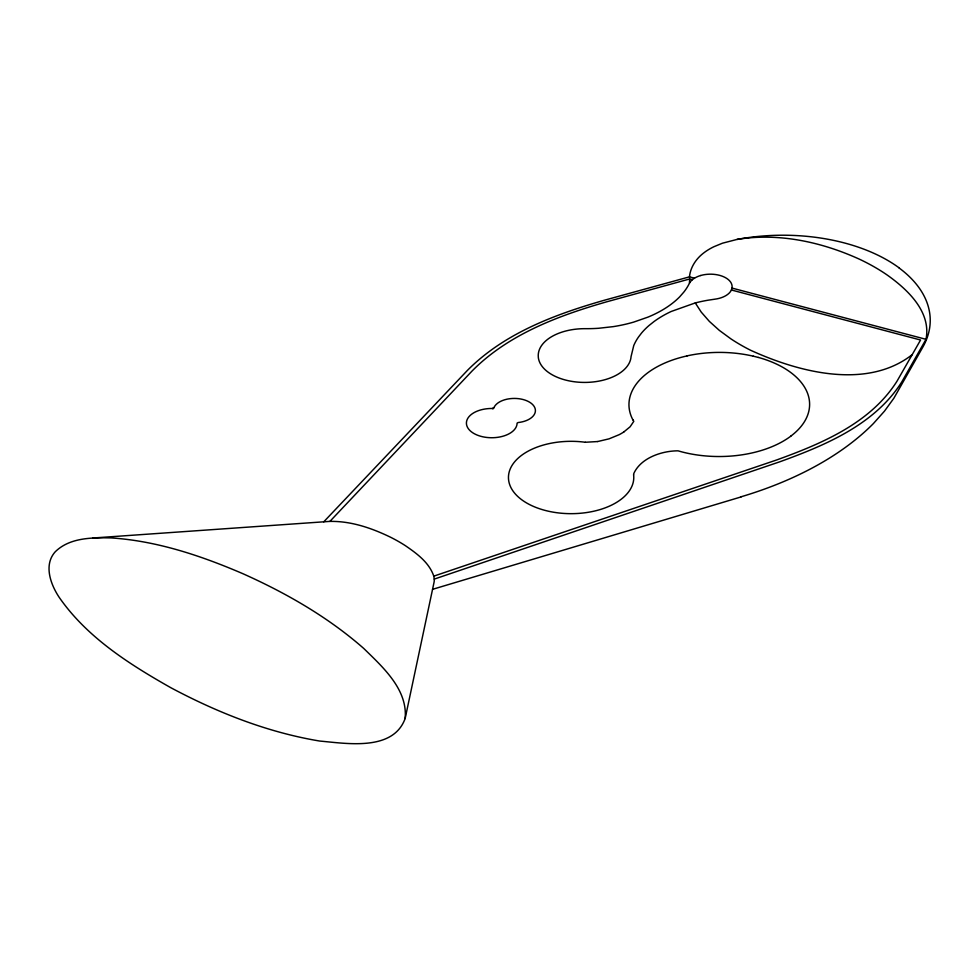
<?xml version="1.0" encoding="UTF-8"?>
<svg xmlns="http://www.w3.org/2000/svg" width="979" height="979" viewBox="0 0 979 979"><rect width="100%" height="100%" fill="white"/><g stroke="black" fill="none" stroke-linecap="round" stroke-linejoin="round"><path stroke-width="1.47" d="M405.147 718.525C407.839 689.338 382.703 667.029 363.723 648.428C327.928 617.015 286.186 593.054 242.853 573.682C201.05 555.705 156.995 540.934 111.288 537.924C92.246 537.508 69.827 537.459 55.265 551.752C43.431 564.846 50.59 584.292 59.021 597.092C86.69 637.158 129.032 664.056 170.713 687.65C217.399 712.553 267.389 732.365 319.766 741.054C346.958 743.477 393.081 751.542 405.147 718.525L434.027 582.395A36.137 20.865 0 0 0 434.235 579.103A47.237 27.265 0 0 0 433.648 575.75C428.924 562.301 416.65 553.404 405.355 545.658A163.823 94.584 0 0 0 390.694 537.3C371.812 528.122 351.131 520.975 329.899 521.403A32.429 18.723 0 0 0 328.601 521.477L92.736 538.022M323.755 521.819L467.448 370.368C504.099 333.398 554.518 314.553 603.59 300.455L689.461 276.849C690.379 267.487 695.861 259.092 703.167 253.365A64.137 37.031 0 0 1 713.899 246.72L722.478 243.196L737.077 239.414A149.444 86.274 0 0 1 749.828 237.395A147.572 85.197 0 0 1 899.163 267.891M434.248 579.103L779.761 461.807C825.37 445.286 875.006 424.556 901.879 381.761L926.012 339.321C931.433 311.848 907.631 289.564 887.353 275.136A204.733 118.202 0 0 0 859.452 259.202C821.54 241.935 778.611 232.574 737.077 239.414M493.428 408.512A25.332 14.624 0 0 0 466.604 424.886A25.332 14.624 0 0 0 499.474 437.038L500.036 436.928A25.332 14.624 0 0 0 517.083 423.185L517.083 423.185A2.729 1.579 0 0 1 517.94 422.647A2.252 1.297 0 0 1 518.368 422.512L518.405 422.512A21.048 12.152 0 0 0 534.791 407.656A21.048 12.152 0 0 0 508.297 398.942A21.171 12.225 0 0 0 506.889 399.212A21.048 12.152 0 0 0 493.881 407.753M329.899 521.403L472.049 371.029C508.174 334.463 557.969 315.825 606.417 301.887L689.693 278.966L692.386 279.676M912.195 354.655C866.672 390.217 798.399 372.13 750.44 350.176A200.597 115.816 0 0 1 730.897 338.856L719.308 330.364L709.334 321.369L701.258 312.13L695.274 302.927L671.19 311.481A110.26 63.659 0 0 0 654.131 321.467L649.04 325.505A109.611 63.28 0 0 0 641.514 333.08L638.43 337.119A105.83 61.102 0 0 0 633.743 345.587L631.063 356.601A46.649 26.935 0 0 1 626.352 367.358A46.441 26.812 0 0 1 576.484 382.006A46.441 26.812 0 0 1 538.438 358.302A46.625 26.922 0 0 1 538.291 356.858A46.649 26.935 0 0 1 543.015 343.69A46.466 26.825 0 0 1 585.479 328.675A97.092 56.06 0 0 0 598.658 328.271L613.282 326.631A107.482 62.056 0 0 0 633.756 322.079L648.025 317.098A109.415 63.17 0 0 0 679.707 296.808L683.868 292.048A102.514 59.193 0 0 0 688.678 284.705L689.289 283.506A22.125 12.776 0 0 1 689.522 283.041A22.15 12.788 0 0 1 694.49 278.183A22.125 12.776 0 0 1 700.695 275.515M623.88 431.91L630.121 426.771L633.792 421.337A89.897 51.899 0 0 1 632.96 419.844M433.77 576.154L776.335 460.081C821.393 443.781 870.392 423.344 897.033 381.149L920.566 340.019L731.399 289.992M432.559 589.334L741.115 496.916M492.486 408.512L492.657 408.476A2.717 1.566 0 0 0 493.734 407.925M492.547 408.5L492.608 408.488A3.916 2.264 0 0 1 493.404 408.5M597.643 441.541L609.024 438.849L619.156 434.688A54.604 31.524 0 0 0 623.88 431.91M597.569 441.553L585.393 442.263M689.461 276.849L694.49 278.183M732.011 288.083L926.012 339.321M700.67 275.515A21.709 12.531 0 0 1 731.215 283.078A21.379 12.335 0 0 1 731.399 283.506A22.064 12.739 0 0 1 714.841 299.182L708.184 300.186A103.113 59.535 0 0 0 695.274 302.927M689.522 283.041A97.459 56.268 0 0 1 689.693 278.966M632.887 419.856A90.337 52.156 0 0 1 687.123 355.903M687.099 355.866A90.594 52.303 0 0 1 693.805 354.557A90.386 52.193 0 0 1 753.292 356.185M753.292 356.185A90.154 52.046 0 0 1 758.211 357.433M758.248 357.396A90.031 51.973 0 0 1 790.763 436.157M790.799 436.181A90.509 52.254 0 0 1 744.566 454.415A90.472 52.23 0 0 1 703.179 455.712A90.288 52.132 0 0 1 695.739 454.758A90.19 52.071 0 0 1 678.031 450.829C662.073 450.842 641.074 457.682 633.866 473.371A17.646 10.182 0 0 0 633.621 474.815M633.621 474.95A62.656 36.174 0 0 1 582.823 513.033A62.656 36.174 0 0 1 511.356 488.374A62.668 36.186 0 0 1 510.451 486.551A62.656 36.174 0 0 1 585.246 442.251M899.065 267.94A146.911 84.818 0 0 1 906.052 273.569A147.401 85.1 0 0 1 928.594 307.7A148.404 85.687 0 0 1 928.581 333.117A149.346 86.225 0 0 1 922.964 346.884L893.851 398.257L884.465 411.168L873.378 423.577A322.385 186.132 0 0 1 741.017 496.806"/></g></svg>
